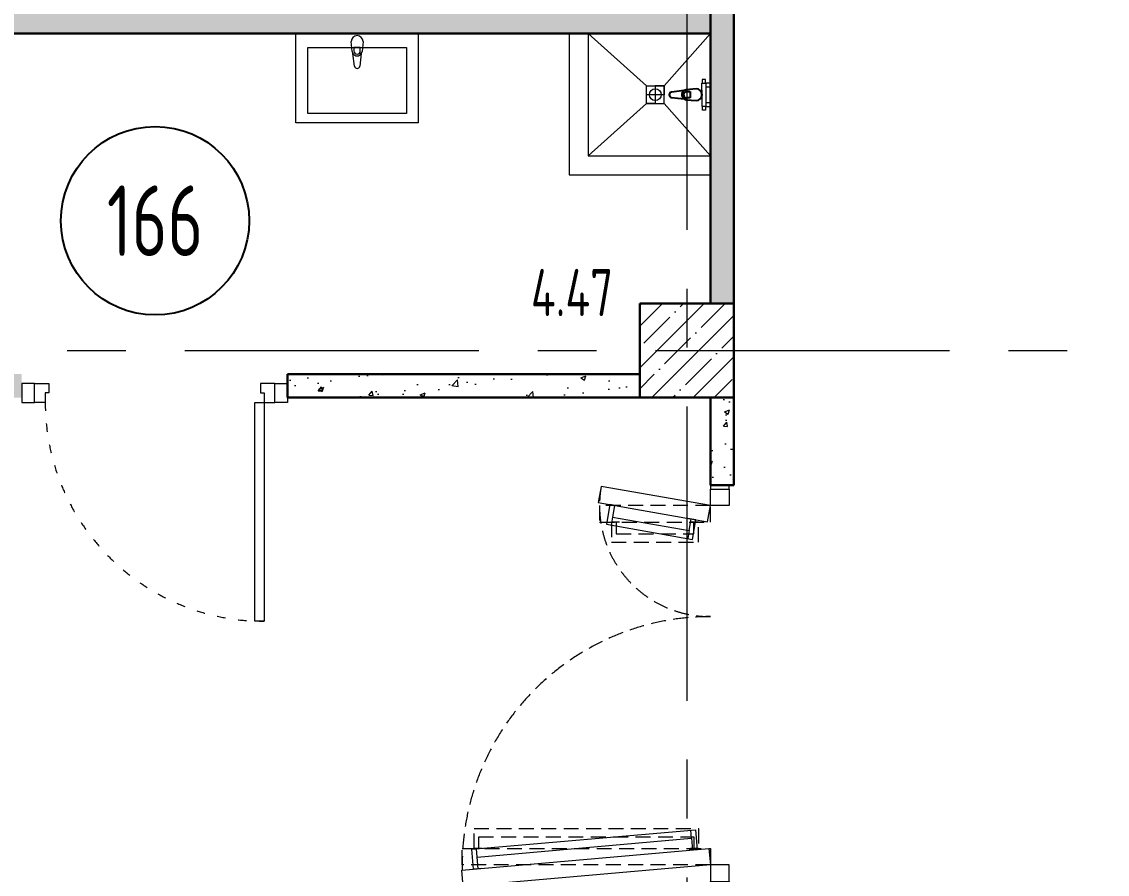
# Model space of a CAD drawing. Header units: millimetres. Extents: x -8689834 to 9419935, y 0 to 135940.
# Drawn here: x -185060 to -180448, y 116376 to 119997 of the extents above; entities that cross this region are included whole.
import ezdxf
from ezdxf import colors
from ezdxf.entities.mleader import LeaderData, LeaderLine
from ezdxf.enums import TextEntityAlignment as Align
from ezdxf.math import Vec2, Vec3

# ---------------------------------------------------------------- set-up
doc = ezdxf.new("R2010")
doc.units = ezdxf.units.MM
doc.header["$MEASUREMENT"] = 0
for name, pattern in [('ACAD_ISO03W100', [30, 12, -18]), ('CENTER', [2, 1.25, -0.25, 0.25, -0.25]), ('DASHED', [19.05, 12.7, -6.35])]:
    doc.linetypes.add(name, pattern=pattern)
doc.layers.get('0').update_dxf_attribs({"color": 250, "lineweight": 9})
for name, color, linetype, lineweight in [('АР_Двери', 175, 'Continuous', 18), ('АР_Колонны', 250, 'Continuous', 30), ('АР_Колонны Штрих', 250, 'Continuous', 5), ('АР_Маркер экспликации', 239, 'Continuous', 13), ('АР_Номер помещения', 1, 'Continuous', 25), ('АР_Оси', 7, 'Continuous', 9), ('АР_Отметки', 250, 'Continuous', 15), ('АР_Перегородки витражные', 152, 'Continuous', 13), ('АР_Перегородки газоблок', 165, 'Continuous', 30), ('АР_Перегородки газоблок_Штрих', 165, 'Continuous', 5), ('АР_Помещения_площадь', 19, 'Continuous', 9)]:
    doc.layers.add(name, color=color, linetype=linetype, lineweight=lineweight)
doc.layers.add('Строит. поддон', color=7, linetype='Continuous')
doc.layers.add('ТХ_сантехника', color=253, linetype='Continuous')
doc.layers.get('0').freeze()
doc.styles.add('ISOCPEUR', font='isocpeur.ttf', dxfattribs={"width": 0.7})
doc.styles.get("Standard").update_dxf_attribs({"font": 'isocpeur.ttf', "width": 0.7})
pattern_1 = [(50, (0, 0), (215.17805, -18.82564), [22.5, -247.5]), (355, (0, 0), (-41.6254, 225.65764), [18, -198]), (100.45144, (17.93, -1.57), (173.55265, 206.832), [19.12206, -210.34263]), (46.1842, (0, 60), (320.1724, -49.65578), [33.75, -371.25]), (96.63564, (26.68, 55.86), (280.3986, 292.2356), [28.6831, -315.51413]), (351.18416, (0, 60), (280.3986, 292.2356), [27, -297]), (21, (30, 45), (179.07212, -120.78567), [22.5, -247.5]), (326, (30, 45), (72.9946, 217.54501), [18, -198]), (71.45144, (44.92, 34.93), (252.06671, 96.75935), [19.12206, -210.34263]), (37.5, (0, 0), (3.647957, 99.868156), [0, -195.6, 0, -201, 0, -198.75]), (7.5, (0, 0), (78.92086, 118.323514), [0, -114.6, 0, -191.1, 0, -75.75]), (327.5, (-66.9, 0), (160.14673, -6.766462), [0, -75, 0, -234, 0, -310.5]), (317.5, (-96.9, 0), (174.95585, 30.031495), [0, -97.5, 0, -155.4, 0, -220.5])]

# ---------------------------------------------------------------- blocks, each defined once
blk = doc.blocks.new('*U552')
for points in [[(-55, -80), (-55, 0), (-115, 0), (-115, -40), (-100, -40), (-100, -80), (-55, -80)], [(0, 0), (0, -80), (-55, -80), (-55, 0), (0, 0)], [(-1130, 0), (-1130, -80), (-1075, -80), (-1075, 0), (-1130, 0)], [(-1075, -80), (-1075, 0), (-1015, 0), (-1015, -40), (-1030, -40), (-1030, -80), (-1075, -80)]]:
    blk.add_lwpolyline(points)
blk.add_lwpolyline([(-100, -80), (-100, -1010), (-140, -1010), (-140, -80)], close=True)
at = {"linetype": 'ACAD_ISO03W100', "ltscale": 3}
blk.add_arc((-100, -80), 930, 180, 270, dxfattribs=at)
blk = doc.blocks.new('*U1613')
at = {"layer": 'АР_Номер помещения', "color": 7}
blk.add_circle((-30.8, -1656.5), 400, dxfattribs=at)
at = {"layer": 'АР_Номер помещения', "color": 7, "style": 'ISOCPEUR', "width": 0.7}
blk.add_attdef('НОМЕР_ПОМЕЩЕНИЯ', text='', height=300, dxfattribs=at).set_placement((-30.8, -1656.5), align=Align.MIDDLE_CENTER)
at = {"layer": 'АР_Помещения_площадь', "color": 7, "lineweight": 30, "width": 0.7, "flags": 104}
blk.add_attdef('ИМЯ_ПОМЕЩЕНИЯ', text='', height=100, dxfattribs=at).set_placement((157.6, 1217.1), align=Align.MIDDLE_CENTER)
blk = doc.blocks.new('1700-3')
for p, q in [((-415.6, 1464.7), (-421.7, 1430.3)), ((-89.7, 1407.3), (-95.8, 1372.8))]:
    blk.add_line(p, q)
at = {"linetype": 'DASHED', "ltscale": 5}
for p, q in [((-80.2, 100.2), (-83.2, 135)), ((-991.2, 20.5), (-994.2, 55.3))]:
    blk.add_line(p, q, dxfattribs=at)
for points in [[(-476.3, 1526), (-12.1, 1444.2), (0, 1513), (-464.1, 1594.8)], [(0, -13), (-1050.7, -104.9), (-1056.8, -35.3), (-6.1, 56.6)]]:
    blk.add_lwpolyline(points, close=True)
for points in [[(80, 1600), (0, 1600), (0, 1583), (80, 1583), (80, 1600)], [(0, 1583), (80, 1583), (80, 1513), (50, 1513), (50, 1513), (0, 1513), (0, 1583)], [(-392.2, 1511.2), (-426.7, 1517.3), (-441.4, 1433.7), (-76.1, 1369.3), (-61.4, 1452.9), (-95.8, 1459)], [(-407, 1513.8), (-415.6, 1464.7), (-89.7, 1407.3), (-81.1, 1456.4)], [(-971.9, -27.9), (-1006.8, -31), (-1014.2, 53.6), (-63.3, 136.8), (-55.9, 52.2), (-90.8, 49.2)], [(-986.8, -29.2), (-991.2, 20.5), (-80.2, 100.2), (-75.8, 50.5)], [(0, -83), (80, -83), (80, -13), (50, -13), (50, -13), (0, -13), (0, -83)], [(80, -100), (0, -100), (0, -83), (80, -83), (80, -100)]]:
    blk.add_lwpolyline(points)
for points in [[(-471.3, 1443.1), (0, 1443.1), (0, 1513), (-471.3, 1513)], [(0, -13), (-1054.7, -13), (-1054.7, 56.9), (0, 56.9)]]:
    blk.add_lwpolyline(points, close=True, dxfattribs=at)
for points in [[(-385.9, 1443.1), (-420.9, 1443.1), (-420.9, 1358.3), (-50, 1358.3), (-50, 1443.1), (-85, 1443.1)], [(-400.9, 1443.1), (-400.9, 1393.3), (-70, 1393.3), (-70, 1443.1)], [(-969.5, 56.9), (-1004.5, 56.9), (-1004.5, 141.7), (-50, 141.7), (-50, 56.9), (-85, 56.9)], [(-984.5, 56.9), (-984.5, 106.7), (-70, 106.7), (-70, 56.9)]]:
    blk.add_lwpolyline(points, dxfattribs=at)
for centre, radius, start, end in [((0, 1513), 471.3, 170, 270), ((0, -13), 1054.7, 90, 181.2023)]:
    blk.add_arc(centre, radius, start, end, dxfattribs=at)
blk = doc.blocks.new('Из_буфера27431')
at = {"linetype": 'Continuous', "lineweight": 5}
for p, q in [((-138.5, 11.1), (-85.6, 17.7)), ((-138.5, 11.1), (-85.6, 17.7)), ((-76.1, 21), (-34.1, 25)), ((-76.1, 21), (-34.1, 25)), ((-59, 13.6), (-73.9, 13.6)), ((-59, 13.6), (-73.9, 13.6)), ((-59, -13.6), (-59, 13.6)), ((-59, -13.6), (-59, 13.6)), ((-85.6, -17.7), (-138.5, -11.1)), ((-85.6, -17.7), (-138.5, -11.1)), ((-34.1, -25), (-76.1, -21)), ((-34.1, -25), (-76.1, -21)), ((-73.9, -13.6), (-59, -13.6)), ((-73.9, -13.6), (-59, -13.6))]:
    blk.add_line(p, q, dxfattribs=at)
for points in [[(0, -260), (-380, -260), (-380, 260), (0, 260)], [(-59, -210), (-339.1, -210), (-339.1, 210), (-59, 210)], [(-59, -210), (-339.1, -210), (-339.1, 210), (-59, 210)]]:
    blk.add_lwpolyline(points, close=True, dxfattribs=at)
for centre, radius, start, end in [((-137.1, 0), 11.2, 97.1389, 262.8611), ((-137.1, 0), 11.2, 97.1389, 262.8611), ((-74.2, 0), 21.1, 122.771, 237.229), ((-74.2, 0), 21.1, 122.771, 237.229), ((-73.9, 0), 13.6, 90, 270), ((-73.9, 0), 13.6, 90, 270), ((-74.2, 0), 21.1, 95.1696, 122.771), ((-74.2, 0), 21.1, 95.1696, 122.771), ((-34.1, 0), 25, 270, 90), ((-34.1, 0), 25, 270, 90), ((-74.2, 0), 21.1, 237.229, 264.8304), ((-74.2, 0), 21.1, 237.229, 264.8304)]:
    blk.add_arc(centre, radius, start, end, dxfattribs=at)
blk = doc.blocks.new('_DotSmall')
at = {"color": 0, "linetype": 'ByBlock', "const_width": 0.5}
blk.add_lwpolyline([(-0.0625, 0, 1), (0.0625, 0, 1)], format="xyb", close=True, dxfattribs=at)
blk = doc.blocks.new('смеситель короткий')
for p, q in [((42, 21), (0, 25)), ((24.9, 13.6), (39.8, 13.6)), ((24.9, -13.6), (24.9, 13.6)), ((104.4, 11.1), (51.5, 17.7)), ((0, -25), (42, -21)), ((39.8, -13.6), (24.9, -13.6)), ((51.5, -17.7), (104.4, -11.1))]:
    blk.add_line(p, q)
for centre, major_axis, start_param, end_param in [((0, 0), (-17.7, 17.7), -0.785398, 2.356194), ((39.8, 0), (9.62, 9.62), 3.926991, 7.068583), ((40.1, 0), (-14.9, 14.9), -1.35736, -0.875625), ((40.1, 0), (14.9, 14.9), 4.498953, 6.496621), ((103, 0), (7.91, 7.91), 4.051589, 6.943986), ((40.1, 0), (14.9, 14.9), 4.017217, 4.498953)]:
    blk.add_ellipse(centre, major_axis=major_axis, ratio=1, start_param=start_param, end_param=end_param)

msp = doc.modelspace()

# ---------------------------------------------------------------- hatches: boundary and pattern name
at = {"layer": 'АР_Колонны Штрих', "ltscale": 100}
h = msp.add_hatch(dxfattribs=at)
h.set_pattern_fill('ANSI35', color=256, scale=500)
h.set_pattern_definition([(45, (-1139486.01, 158672.16), (-88.388348, 88.388348), []), (45, (-1139397.63, 158672.16), (-88.388348, 88.388348), [156.25, -31.25, 0, -31.25])])
h.paths.add_polyline_path([(-182033.9, 118800.7), (-182433.9, 118800.7), (-182433.9, 118400.7), (-182033.9, 118400.7)])
at = {"layer": 'АР_Перегородки газоблок_Штрих', "ltscale": 100}
h = msp.add_hatch(dxfattribs=at)
h.set_pattern_fill('AR-CONC', color=256, scale=30)
h.set_pattern_definition(pattern_1)
h.paths.add_polyline_path([(-185284.4, 124600.7), (-185384.4, 124600.7), (-185384.4, 118400.7), (-185060.2, 118400.7), (-185060.2, 118500.7), (-185284.4, 118500.7), (-185284.4, 119947.2), (-183895, 119947.2), (-183375, 119947.2), (-182233.9, 119947.2), (-182233.9, 120047.2), (-185284.4, 120047.2)])
h.paths.add_polyline_path([(-185284.4, 127350.7), (-185384.4, 127350.7), (-185384.4, 124600.7), (-185264.4, 124600.7)])
h.paths.add_polyline_path([(-182033.9, 124400.7), (-182133.9, 124400.7), (-182133.9, 123035.6), (-182154, 121795.6), (-182154, 120047.2), (-182233.9, 120047.2), (-182233.9, 119947.2), (-182133.9, 119947.2), (-182133.9, 119327.2), (-182133.9, 118800.7), (-182033.9, 118800.7)])
h = msp.add_hatch(dxfattribs=at)
h.set_pattern_fill('AR-CONC', color=256, scale=30)
h.set_pattern_definition(pattern_1)
h.paths.add_polyline_path([(-182433.9, 118500.7), (-183960.2, 118500.7), (-183960.2, 118400.7), (-182433.9, 118400.7)])
h = msp.add_hatch(dxfattribs=at)
h.set_pattern_fill('AR-CONC', color=256, scale=30)
h.set_pattern_definition(pattern_1)
h.paths.add_polyline_path([(-182033.9, 118400.7), (-182133.9, 118400.7), (-182133.9, 118029), (-182033.9, 118029)])

# ---------------------------------------------------------------- linework, layer by layer
at = {"layer": 'АР_Колонны', "ltscale": 100}
msp.add_lwpolyline([(-182433.9, 118800.7), (-182033.9, 118800.7), (-182033.9, 118400.7), (-182433.9, 118400.7)], close=True, dxfattribs=at)
at = {"layer": 'АР_Оси', "linetype": 'CENTER', "ltscale": 1000}
for p, q in [((-182233.9, 134363.2), (-182233.9, 78630.8)), ((-224367.6, 118600.7), (-141189.2, 118600.7))]:
    msp.add_line(p, q, dxfattribs=at)
at = {"layer": 'АР_Перегородки газоблок', "ltscale": 100}
for p, q in [((-182133.9, 118400.7), (-182133.9, 118029)), ((-182133.9, 118029), (-182033.9, 118029))]:
    msp.add_line(p, q, dxfattribs=at)
for points in [[(-182133.9, 124400.7), (-182133.9, 118800.7)], [(-182033.9, 124400.7), (-182033.9, 118800.7)], [(-182133.9, 119947.2), (-185284.4, 119947.2)], [(-183930.2, 118500.7), (-182433.9, 118500.7)], [(-183930.2, 118400.7), (-183930.2, 118500.7)], [(-182433.9, 118400.7), (-183930.2, 118400.7)], [(-182033.9, 118400.7), (-182033.9, 118029)]]:
    msp.add_lwpolyline(points, dxfattribs=at)
at = {"layer": 'Строит. поддон', "lineweight": 0}
for p, q in [((-182733.9, 119947.2), (-182733.9, 119347.2)), ((-182155.4, 119752.3), (-182168.4, 119752.2)), ((-182168.4, 119752.2), (-182168.4, 119736.6)), ((-182155.3, 119736.6), (-182155.4, 119752.3)), ((-182169.7, 119736.6), (-182154, 119736.6)), ((-182169.5, 119678.3), (-182169.7, 119736.6)), ((-182133.9, 119736.7), (-182154, 119736.6)), ((-182154, 119736.6), (-182153.8, 119637.6)), ((-182154, 119721), (-182133.9, 119721)), ((-182169.5, 119637.6), (-182169.5, 119678.3)), ((-182133.9, 119653.3), (-182153.9, 119653.3)), ((-182153.8, 119637.6), (-182169.5, 119637.6)), ((-182168.1, 119622), (-182168.2, 119637.6)), ((-182155.1, 119622), (-182168.1, 119622)), ((-182155.1, 119637.6), (-182155.1, 119622)), ((-182153.8, 119637.6), (-182133.9, 119637.7)), ((-182733.9, 119347.2), (-182133.9, 119347.2))]:
    msp.add_line(p, q, dxfattribs=at)
msp.add_lwpolyline([(-182653.9, 119427.2), (-182405.5, 119649.7), (-182405.5, 119724.7), (-182653.9, 119947.2), (-182405.5, 119724.7), (-182330.9, 119724.7), (-182133.9, 119947.2), (-182330.9, 119724.7), (-182368.2, 119724.7), (-182368.2, 119649.7), (-182405.5, 119649.7), (-182330.9, 119649.7), (-182133.9, 119427.2), (-182330.9, 119649.7), (-182330.9, 119724.7), (-182330.9, 119687.2), (-182405.5, 119687.2)], dxfattribs=at)
msp.add_lwpolyline([(-182653.9, 119427.2), (-182133.9, 119427.2), (-182133.9, 119947.2), (-182653.9, 119947.2)], close=True, dxfattribs=at)
msp.add_circle((-182368.2, 119687.2, 0), 25, dxfattribs=at)

# ---------------------------------------------------------------- block references
at = {"layer": 'АР_Двери'}
msp.add_blockref('*U552', (-183930.2, 118460.7), dxfattribs=at)
at = {"layer": 'АР_Маркер экспликации'}
ref = msp.add_blockref('*U1613', (-184462.7, 120808.5), dxfattribs=at)
ref.add_attrib('НОМЕР_ПОМЕЩЕНИЯ', '166', dxfattribs={"layer": 'АР_Номер помещения', "color": 7, "height": 300, "style": 'ISOCPEUR', "width": 0.7}).set_placement((-184493.5, 119152), align=Align.MIDDLE_CENTER)
ref.add_attrib('ПЛОЩАДЬ_ПОМЕЩЕНИЯ', '4.47', dxfattribs={"layer": 'АР_Помещения_площадь', "color": 7, "height": 200, "style": 'ISOCPEUR', "width": 0.7}).set_placement((-182546.9, 118847.2), align=Align.MIDDLE_RIGHT)
at = {"layer": 'АР_Перегородки витражные'}
msp.add_blockref('1700-3', (-182133.9, 116429), dxfattribs=at)
at = {"layer": 'Строит. поддон', "lineweight": 0, "rotation": 180}
msp.add_blockref('смеситель короткий', (-182194.6, 119687.1), dxfattribs=at)
at = {"layer": 'ТХ_сантехника', "ltscale": 100, "rotation": 90}
msp.add_blockref('Из_буфера27431', (-183635, 119947.2), dxfattribs=at)

# ---------------------------------------------------------------- leaders
at = {"layer": 'АР_Отметки'}
ml = msp.add_multileader_mtext('Standard', dxfattribs=at)
ml.set_content('0,000', color=256, style='ISOCPEUR')
ml.set_leader_properties(color=256, linetype='Continuous', lineweight=-1)
ml.set_arrow_properties(name='DOTSMALL')
ml.build(insert=Vec2(0, 0))
ml.multileader.update_dxf_attribs({"has_text_frame": 1, "text_left_attachment_type": 4, "text_right_attachment_type": 4, "dogleg_length": 100, "arrow_head_size": 180})
ctx = ml.context
ctx.base_point, ctx.char_height, ctx.arrow_head_size, ctx.landing_gap_size, ctx.plane_origin = Vec3(-187276.8, 132110.1), 250, 180, 50, Vec3(-190337.2, 129966.7)
ctx.left_attachment, ctx.right_attachment = 4, 4
notes = []
notes.append((ctx, [(0, (0, 0, 0), (0, 0), (1, 0), 1, [])]))
ctx.mtext.insert, ctx.mtext.width, ctx.mtext.line_spacing_style, ctx.mtext.flow_direction = Vec3(-187226.8, 132443.4), 852.697, 2, 5
ml = msp.add_multileader_mtext('Standard', dxfattribs=at)
ml.set_content('0,000', color=256, style='ISOCPEUR')
ml.set_leader_properties(color=256, linetype='Continuous', lineweight=-1)
ml.set_arrow_properties(name='DOTSMALL')
ml.build(insert=Vec2(0, 0))
ml.multileader.update_dxf_attribs({"has_text_frame": 1, "text_left_attachment_type": 4, "text_right_attachment_type": 4, "dogleg_length": 100, "arrow_head_size": 180})
ctx = ml.context
ctx.base_point, ctx.char_height, ctx.arrow_head_size, ctx.landing_gap_size, ctx.plane_origin = Vec3(-185687.6, 129607), 250, 180, 50, Vec3(-188748, 127463.6)
ctx.left_attachment, ctx.right_attachment = 4, 4
notes.append((ctx, [(0, (0, 0, 0), (0, 0), (1, 0), 1, [])]))
ctx.mtext.insert, ctx.mtext.width, ctx.mtext.line_spacing_style, ctx.mtext.flow_direction = Vec3(-185637.6, 129940.4), 852.697, 2, 5
ml = msp.add_multileader_mtext('Standard', dxfattribs=at)
ml.set_content('Л.4', color=256, style='ISOCPEUR')
ml.set_leader_properties(color=256, linetype='Continuous', lineweight=-1)
ml.set_arrow_properties(name='DOTSMALL')
ml.build(insert=Vec2(0, 0))
ml.multileader.update_dxf_attribs({"has_text_frame": 1, "text_left_attachment_type": 4, "text_right_attachment_type": 4, "dogleg_length": 100, "arrow_head_size": 180})
ctx = ml.context
ctx.base_point, ctx.char_height, ctx.arrow_head_size, ctx.landing_gap_size, ctx.plane_origin = Vec3(-184816.3, 129601.6), 250, 180, 50, Vec3(-159580.4, 117978.5)
ctx.left_attachment, ctx.right_attachment = 4, 4
notes.append((ctx, [(0, (0, 0, 0), (0, 0), (1, 0), 1, [])]))
ctx.mtext.insert, ctx.mtext.width, ctx.mtext.line_spacing_style, ctx.mtext.flow_direction = Vec3(-184766.3, 129934.9), 852.697, 2, 5
ml = msp.add_multileader_mtext('Standard', dxfattribs=at)
ml.set_content('0,000', color=256, style='ISOCPEUR')
ml.set_leader_properties(color=256, linetype='Continuous', lineweight=-1)
ml.set_arrow_properties(name='DOTSMALL')
ml.build(insert=Vec2(0, 0))
ml.multileader.update_dxf_attribs({"has_text_frame": 1, "text_left_attachment_type": 4, "text_right_attachment_type": 4, "dogleg_length": 100, "arrow_head_size": 180})
ctx = ml.context
ctx.base_point, ctx.char_height, ctx.arrow_head_size, ctx.landing_gap_size, ctx.plane_origin = Vec3(-187382.8, 126393.4), 250, 180, 50, Vec3(-190443.2, 124250.1)
ctx.left_attachment, ctx.right_attachment = 4, 4
notes.append((ctx, [(0, (0, 0, 0), (0, 0), (1, 0), 1, [])]))
ctx.mtext.insert, ctx.mtext.width, ctx.mtext.line_spacing_style, ctx.mtext.flow_direction = Vec3(-187332.8, 126726.8), 852.697, 2, 5
ml = msp.add_multileader_mtext('Standard', dxfattribs=at)
ml.set_content('0,000', color=256, style='ISOCPEUR')
ml.set_leader_properties(color=256, linetype='Continuous', lineweight=-1)
ml.set_arrow_properties(name='DOTSMALL')
ml.build(insert=Vec2(0, 0))
ml.multileader.update_dxf_attribs({"has_text_frame": 1, "text_left_attachment_type": 4, "text_right_attachment_type": 4, "dogleg_length": 100, "arrow_head_size": 180})
ctx = ml.context
ctx.base_point, ctx.char_height, ctx.arrow_head_size, ctx.landing_gap_size, ctx.plane_origin = Vec3(-204826.3, 122318.2), 250, 180, 50, Vec3(-207886.6, 120174.8)
ctx.left_attachment, ctx.right_attachment = 4, 4
notes.append((ctx, [(0, (0, 0, 0), (0, 0), (1, 0), 1, [])]))
ctx.mtext.insert, ctx.mtext.width, ctx.mtext.line_spacing_style, ctx.mtext.flow_direction = Vec3(-204776.3, 122651.5), 852.697, 2, 5
ml = msp.add_multileader_mtext('Standard', dxfattribs=at)
ml.set_content('{\\W0.8;-2,730}', color=256, style='ISOCPEUR')
ml.set_leader_properties(color=256, linetype='Continuous', lineweight=-1)
ml.set_arrow_properties(name='DOTSMALL')
ml.build(insert=Vec2(0, 0))
ml.multileader.update_dxf_attribs({"has_text_frame": 1, "text_left_attachment_type": 4, "text_right_attachment_type": 4, "dogleg_length": 100, "arrow_head_size": 180})
ctx = ml.context
ctx.base_point, ctx.char_height, ctx.arrow_head_size, ctx.landing_gap_size, ctx.plane_origin = Vec3(-314791.3, 121809, 0), 250, 180, 50, Vec3(-319449.8, 117956.7, 0)
ctx.left_attachment, ctx.right_attachment = 4, 4
notes.append((ctx, [(0, (0, 0, 0), (0, 0), (1, 0), 1, [])]))
ctx.mtext.insert, ctx.mtext.width, ctx.mtext.defined_height, ctx.mtext.line_spacing_style, ctx.mtext.flow_direction = Vec3(-314741.3, 122142.4, 0), 769.989, 343.9, 2, 5
ml = msp.add_multileader_mtext('Standard', dxfattribs=at)
ml.set_content('{\\W0.8;-2,430}', color=256, style='ISOCPEUR')
ml.set_leader_properties(color=256, linetype='Continuous', lineweight=-1)
ml.set_arrow_properties(name='DOTSMALL')
ml.build(insert=Vec2(0, 0))
ml.multileader.update_dxf_attribs({"has_text_frame": 1, "text_left_attachment_type": 4, "text_right_attachment_type": 4, "dogleg_length": 100, "arrow_head_size": 180})
ctx = ml.context
ctx.base_point, ctx.char_height, ctx.arrow_head_size, ctx.landing_gap_size, ctx.plane_origin = Vec3(-301002.2, 120038.6), 250, 180, 50, Vec3(-299949.6, 118383.4)
ctx.left_attachment, ctx.right_attachment = 4, 4
notes.append((ctx, [(0, (0, 0, 0), (0, 0), (1, 0), 1, [])]))
ctx.mtext.insert, ctx.mtext.width, ctx.mtext.line_spacing_style, ctx.mtext.flow_direction = Vec3(-300952.2, 120371.9), 852.697, 2, 5
ml = msp.add_multileader_mtext('Standard', dxfattribs=at)
ml.set_content('{\\W0.8;-2,430}', color=256, style='ISOCPEUR')
ml.set_leader_properties(color=256, linetype='Continuous', lineweight=-1)
ml.set_arrow_properties(name='DOTSMALL')
ml.build(insert=Vec2(0, 0))
ml.multileader.update_dxf_attribs({"has_text_frame": 1, "text_left_attachment_type": 4, "text_right_attachment_type": 4, "dogleg_length": 100, "arrow_head_size": 180})
ctx = ml.context
ctx.base_point, ctx.char_height, ctx.arrow_head_size, ctx.landing_gap_size, ctx.plane_origin = Vec3(-336711.9, 117132.7), 250, 180, 50, Vec3(-335659.2, 115477.5)
ctx.left_attachment, ctx.right_attachment = 4, 4
notes.append((ctx, [(0, (0, 0, 0), (0, 0), (1, 0), 1, [])]))
ctx.mtext.insert, ctx.mtext.width, ctx.mtext.line_spacing_style, ctx.mtext.flow_direction = Vec3(-336661.9, 117466), 852.697, 2, 5
for ctx, leaders in notes:
    for number, flags, end, landing, length, lines in leaders:
        leader = LeaderData()
        leader.index, (leader.has_last_leader_line, leader.has_dogleg_vector, leader.attachment_direction) = number, flags
        leader.last_leader_point, leader.dogleg_vector, leader.dogleg_length = Vec3(end), Vec3(landing), length
        for number, points, colour, breaks in lines:
            line = LeaderLine()
            line.index, line.vertices, line.color, line.breaks = number, Vec3.list(points), colors.encode_raw_color(colour), breaks
            leader.lines.append(line)
        ctx.leaders.append(leader)

doc.saveas('drawing.dxf')
